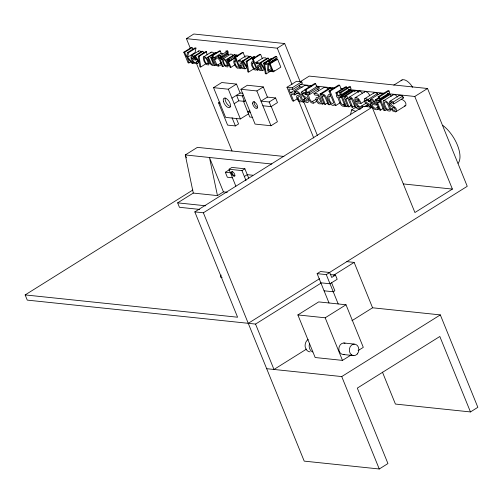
<?xml version="1.0" encoding="UTF-8"?>
<svg xmlns="http://www.w3.org/2000/svg" width="503" height="503" viewBox="0 0 503 503"><rect width="100%" height="100%" fill="white"/><g stroke="black" fill="none" stroke-linecap="round" stroke-linejoin="round"><path stroke-width="0.75" d="M268.564 70.213L268.828 64.604L268.445 63.648L264.886 63.277L265.333 64.378L267.866 64.648L267.609 70.238L268.011 71.225L271.727 71.615L271.274 70.495L268.564 70.213L271.664 68.276M194.227 62.573L192.989 63.353L187.65 57.166L195.089 52.513L195.956 48.062L194.862 47.948L187.424 52.608L186.644 57.197L184.658 52.318L183.765 52.224L188.072 62.837L188.971 62.932L190.832 61.768M187.65 57.166L188.512 52.721L195.956 48.062M221.069 275.028L220.635 277.254L222.137 277.606M303.479 99.613L305.453 98.425L303.479 99.613L304.265 101.549L307.358 102.643A4.426 2.094 58 0 0 308.289 101.902C309.326 97.412 303.46 97.312 302.416 94.074L302.819 93.426C304.529 92.917 305.604 96.004 307.05 93.929M371.346 107.548C371.447 103.486 366.234 103.907 365.398 100.682L365.8 100.034C367.756 99.764 368.957 102.864 370.667 100.141M390.485 103.316L390.888 102.669C392.522 101.946 395.113 106.322 393.095 102.134C390.523 99.443 387.819 102.555 390.089 104.995C391.051 107.485 394.937 106.906 395.27 109.773L395.157 110.195C393.497 111.785 390.039 106.07 392.334 110.792L395.427 111.886A4.426 2.094 58 0 0 396.358 111.144C397.395 106.655 391.529 106.554 390.485 103.316L391.762 102.518M350.472 114.879L351.635 109.874L355.244 107.617L360.23 109.415M370.07 107.56L370.183 107.139C369.189 104.02 362.129 102.901 364.794 98.657L374.358 92.671L375.263 92.558L377.571 93.514L378.074 94.74M198.345 51.746L198.742 50.96L199.565 50.772L201.395 51.809M235.241 64.617L230.896 67.333L228.601 61.68L228.959 61.045L230.078 61.001L235.656 57.505M383.141 108.554L380.589 110.144L377.634 102.876C377.967 101.053 380.042 102.7 380.809 101.21M230.896 67.333L230.047 67.245L226.809 59.279L227.664 59.367L228.142 60.549L228.582 59.719L229.506 59.605L236.951 54.946L237.517 56.342M351.528 105.234L348.981 106.831L345.875 99.185L346.548 98.154L348.076 98.915L351.572 107.101L352.666 107.214L354.584 106.02M352.666 107.214L349.554 99.6L350.245 98.538L351.767 99.305L355.263 107.491L356.357 107.604L358.274 106.41M358.652 91.741L359.261 90.949L360.167 90.986L362.336 93.118M197.83 61.089L196.541 61.863C195.126 63.95 192.806 61.19 192.41 59.612L195.919 59.983L197.157 59.203M365.756 103.398L361.864 105.787C360.047 108.472 357.061 104.92 356.552 102.895L361.06 103.367L364.889 100.971M378.463 106.598L377.187 107.397C375.37 110.075 372.383 106.529 371.874 104.505L376.382 104.976L377.659 104.178M373.855 93.244L374.358 92.671M398.942 95.878L399.854 95.193L401.526 95.52L402.664 96.148L403.412 97.991L393.786 103.97M355.036 91.188L355.608 90.553L356.64 90.666L358.476 92.458M327.855 102.75L325.303 104.347L322.197 96.702L322.681 95.897A3.332 1.578 58 0 1 323.775 95.727L325.278 97.5L328.226 104.649L329.32 104.769L330.597 103.97M235.8 55.387L236.951 54.946M331.414 88.698L332.093 88.082M198.742 50.96L191.297 55.613C189.593 59.555 195.107 66.918 199.043 62.165M365.153 91.552L355.118 97.752C353.615 101.688 356.973 107.963 361.443 108.296M364.361 92.175L364.688 91.766M382.84 93.923L380.475 93.162L370.441 99.361C368.435 103.744 374.326 113.144 379.287 108.485M379.683 93.784L380.01 93.376M359.261 90.949L349.692 96.941L348.906 98.443L347.07 96.651L346.039 96.538L345.284 97.727L344.819 96.589L343.725 96.475L347.881 106.718L348.981 106.831M305 90.056C296.11 93.124 305.095 97.249 307.201 100.531L306.226 101.185L303.542 99.619M190.536 48.791L186.412 38.643L193.831 34.009L284.685 43.541L300.285 81.945M183.765 52.224L191.203 47.565L192.102 47.659L192.951 49.753M184.658 52.318L192.102 47.659M206.368 63.491L200.785 66.981L199.873 66.886L199.433 63.661L194.516 55.89L201.961 51.231L202.879 51.331L204.011 53.142M194.516 55.89L195.434 55.984L202.879 51.331M191.995 58.587L194.674 58.87C194.454 57.858 192.718 55.519 191.769 57.046L191.995 58.587L194.479 57.034M195.434 55.984L199.207 62.026L198.195 56.273L205.633 51.62L206.519 51.715L207.01 54.745M198.195 56.273L199.081 56.367L206.519 51.715M203.627 56.896L211.071 52.243M207.62 57.267L215.064 52.608L215.913 52.696L208.468 57.355L207.62 57.267C209.336 59.511 209.242 65.132 212.92 65.591L213.618 64.673L213.976 65.553L214.825 65.642L216.686 64.478M221.603 64.019C216.975 69.716 214.335 62.598 213.329 58.926L212.756 58.87L212.304 57.757L212.882 57.814L211.952 55.525L219.396 50.872L220.245 50.96L221.175 53.249L222.741 53.412M211.952 55.525L212.8 55.619L220.245 50.96M208.468 57.355L211.197 63.686A1.169 0.553 58 0 0 211.926 64.296L212.53 64.327L213.159 63.535L210.744 57.593L212.606 56.43M210.744 57.593L211.593 57.682L212.832 56.908M212.8 55.619L213.731 57.908L221.175 53.249M213.731 57.908L215.297 58.071L219.641 55.355M222.999 66.503L222.15 66.415L219.365 59.561L218.792 59.499L218.333 56.443A2.458 1.163 58 0 1 218.667 55.537L220.239 55.644L227.683 50.992L228.18 52.218L220.735 56.87L219.295 56.908L219.742 58.537L221.15 58.681L228.588 54.028L229.041 55.141L221.597 59.794L220.22 59.65L222.999 66.503L224.86 65.34M221.113 62.818L217.749 64.881L216.868 64.761L214.184 59.021L215.749 59.184L218.849 57.241M220.773 57.285L222.018 56.512M219.742 58.537L227.18 53.878L228.588 54.028M226.809 59.279L234.253 54.626L235.102 54.714L235.586 55.896M227.664 59.367L235.102 54.714M228.142 60.549L229.381 59.775M241.421 67.528L240.176 68.307L239.327 68.213L238.994 67.402L238.328 68.251L237.479 68.169A2.899 1.371 58 0 1 236.114 67.075C234.932 65.17 232.556 61.957 234.36 59.932A4.099 1.943 58 0 1 236.221 60.574L234.826 57.122L242.264 52.469L243.119 52.557L245.087 57.411M234.826 57.122L235.674 57.21L243.119 52.557M228.601 61.68L235.423 57.411M246.942 67.653L245.08 68.823L244.232 68.729L243.892 67.88L243.232 68.741C241.069 68.861 239.698 66.082 239.843 64.214L240.453 63.642L242.106 63.491C241.868 60.58 238.365 63.095 238.303 60.649L245.747 55.99L248.073 56.009L249.299 56.946M254.304 68.521L248.721 72.017L247.816 71.916L247.369 68.691L242.452 60.92L249.897 56.267L250.815 56.361L251.946 58.172M242.452 60.92L243.377 61.02L250.815 56.361M243.377 61.02L247.149 67.056L246.13 61.309L253.575 56.65L254.461 56.745L254.707 58.26M246.13 61.309L247.017 61.397L254.461 56.745M258.926 69.37L257.687 70.143L256.838 70.055L256.505 69.244L255.832 70.087L254.99 70.005A2.899 1.371 58 0 1 253.625 68.911C252.443 67.012 250.066 63.793 251.865 61.768A4.099 1.943 58 0 1 253.732 62.41L252.33 58.958L259.774 54.305L260.623 54.393L262.315 58.555M252.33 58.958L253.185 59.052L260.623 54.393M248.576 113.823L240.384 118.947L225.621 117.394L213.542 87.66L221.741 82.53L236.504 84.083L240.132 93.017L242.974 93.319M186.412 38.643L277.272 48.181L284.685 43.541M265.068 69.106L262.591 70.659L261.742 70.571L261.397 69.722L260.743 70.577C258.58 70.697 257.209 67.918 257.354 66.05L257.964 65.478L259.617 65.327C259.378 62.416 255.876 64.931 255.813 62.485L263.258 57.832L265.584 57.851L266.804 58.782M256.367 63.85L257.605 63.07M270.576 71.137L266.232 73.853L265.32 73.759L264.88 70.527L259.963 62.756L267.407 58.103L268.325 58.197L269.457 60.014M259.963 62.756L260.881 62.856L268.325 58.197M260.881 62.856L264.66 68.898L263.641 63.145L271.079 58.486L271.972 58.581M263.641 63.145L264.528 63.24L275.587 56.355L276.556 56.455L277.122 57.845L269.677 62.504L268.709 62.397L268.143 61.008L269.111 61.115L276.556 56.455M264.886 63.277L272.324 58.618M268.445 63.648L275.883 58.996L276.273 59.945M213.542 87.66L228.312 89.207L236.504 84.083M269.306 63.736L276.751 59.084L277.599 59.172L280.837 67.138L273.393 71.791L272.544 71.703L269.306 63.736L270.161 63.831L273.393 71.791M268.828 64.604L277.599 59.172M236.328 118.457L238.56 123.958L235.398 125.932L227.601 125.115L218.56 102.857L219.824 102.065M271.337 106.737L277.423 121.726L270.991 125.75L255.065 124.078L240.937 89.276L247.369 85.252L263.295 86.925L267.426 97.104L275.6 97.959L277.486 102.599L271.054 106.623L262.874 105.768M271.274 70.495L272.513 69.722M272.544 71.703L274.405 70.539M231.94 98.148L240.132 93.017M245.671 100.644L244.477 101.392L238.793 100.795L236.542 95.262L242.232 95.859L243.427 95.111M234.184 103.681L238.793 100.795M240.937 89.276L256.863 90.949L263.295 86.925M267.426 97.104L260.994 101.128L269.168 101.983L275.6 97.959M297.512 98.632L293.683 101.028L292.532 100.902L286.987 87.258L296.556 81.272L301.743 81.813L302.397 83.429L292.828 89.415L288.797 88.993L290.357 92.841L294.224 93.244L295.5 92.445M249.922 110.616L247.746 111.974L250.695 112.282M300.348 81.668L309.263 76.091L427.537 88.503L467.249 186.311L328.855 272.89M286.987 87.258L292.174 87.799L301.743 81.813M290.357 92.841L299.926 86.856L302.246 87.094M304.655 101.248L303.378 102.046L302.29 101.927L301.85 100.839L301.001 101.946C298.222 102.096 296.456 98.519 296.644 96.117L297.43 95.388L299.555 95.193C299.254 91.452 294.752 94.677 294.664 91.54L304.981 85.34L307.226 85.573L309.27 87.403M293.683 101.028L291.011 94.451L294.877 94.86L298.065 92.866M316.569 101.009C310.904 107.573 307.999 97.865 306.729 93.96L305.994 93.885L305.409 92.451L306.151 92.533L304.956 89.591L314.526 83.605L315.62 83.718L316.815 86.661L318.827 86.874L319.405 88.302L309.842 94.287L307.823 94.08C309.496 96.205 309.112 100.543 311.942 101.688L315.941 99.462M310.106 86.862L311.382 86.063M304.956 89.591L306.05 89.704L315.62 83.718M302.416 94.074L303.693 93.275M301.813 92.049L302.712 91.936L305.025 92.885L306.302 92.087M306.05 89.704L307.245 92.646L316.815 86.661M305.711 94.721L306.987 93.929M307.245 92.646L309.257 92.86L318.827 86.874M323.951 103.272L322.675 104.071L321.58 103.951L321.14 102.864L320.292 103.97C317.519 104.121 315.752 100.543 315.934 98.142L316.72 97.412L318.845 97.217C318.544 93.476 314.042 96.702 313.96 93.564L324.272 87.365L326.516 87.597L328.56 89.427M325.303 104.347L324.209 104.228L320.053 93.992L329.622 88.006L330.716 88.119L331.175 89.257M320.053 93.992L321.147 94.105L330.716 88.119M340.33 102.662L335.866 105.454L334.772 105.341L334.344 104.291L333.483 105.385L332.395 105.278A3.722 1.76 58 0 1 330.641 103.87C329.119 101.424 326.07 97.286 328.384 94.683A5.269 2.496 58 0 1 330.779 95.513L328.975 91.074L338.544 85.089L339.638 85.202L341.38 89.484M328.975 91.074L330.069 91.188L339.638 85.202M322.197 96.702L324.114 95.501M345.586 105.454C340.732 109.239 338.871 99.625 337.664 97.211L336.928 97.129L336.344 95.702L337.085 95.777L335.891 92.835L345.46 86.849L346.554 86.962L347.032 88.144M335.891 92.835L336.985 92.954L346.554 86.962M339.525 92.684L349.095 86.698L350.34 86.83L351.069 88.616L341.499 94.602L340.254 94.47L339.525 92.684L340.776 92.816L350.34 86.83M336.985 92.954L338.179 95.897L340.732 94.3M338.179 95.897L340.191 96.104L349.761 90.119L348.422 89.98M347.554 105.749L346.278 106.548L345.184 106.429L341.028 96.192L350.591 90.207L351.691 90.32L352.245 91.684M341.028 96.192L342.122 96.306L351.691 90.32M320.832 283.239L255.549 324.077L27.263 300.115L25.15 294.921L192.819 190.027M344.957 103.907L342.876 104.932C340.047 103.788 340.43 99.456 338.758 97.324L340.776 97.538L342.046 96.739M343.725 96.475L353.295 90.49L354.389 90.603L354.854 91.741M344.819 96.589L354.389 90.603M235.863 186.185L228.991 169.253L231.908 167.424L244.886 168.788L248.645 178.043M232.449 177.766L227.343 177.232L225.325 172.265L228.243 170.442L229.701 170.592M199.716 209.418L179.452 207.293L177.647 202.854L193.284 193.07L217.459 195.61L223.426 191.876L227.325 192.284M345.875 99.185L347.787 97.991M349.554 99.6L351.465 98.399M228.991 169.253L241.968 170.611L244.886 168.788M356.017 101.575L359.456 101.939L358.249 99.846L356.696 98.928L355.728 99.594L356.017 101.575L358.57 99.978M365.398 100.682L366.674 99.883M244.357 176.49L247.275 174.66L252.852 175.245M364.794 98.657L365.694 98.544L368.007 99.5L377.571 93.514M393.805 85.133L402.193 79.883M368.693 101.336L370.61 100.135M378.155 96.739L387.725 90.754L388.97 90.886L389.699 92.671L380.13 98.657L378.885 98.525L378.155 96.739L379.407 96.872L388.97 90.886M25.15 294.921L237.592 317.217L194.818 211.889L363.594 106.303L372.151 107.202L414.918 212.53L452.392 189.084L414.793 96.475L387.555 93.621M363.965 106.875L367.794 104.479M380.589 110.144L379.495 110.031L375.339 99.795L379.161 97.4M375.339 99.795L376.433 99.908L378.979 98.311M368.435 105.033L366.461 106.227L367.001 106.649M371.34 103.184L374.779 103.543L373.572 101.455L372.019 100.537L371.051 101.204L371.34 103.184L373.892 101.587M376.433 99.908L377.049 101.43L377.615 100.361L378.803 100.21L388.373 94.224L387.517 94.162M386.82 109.403L384.908 110.603L383.814 110.484L379.658 100.248L389.221 94.262L390.315 94.375L391.152 96.425M379.658 100.248L380.752 100.361L390.315 94.375M377.634 102.876L380.186 101.285M194.818 211.889L203.375 212.788L372.151 107.202M383.651 100.738L393.22 94.746M377.187 107.397L378.526 106.605M389.882 101.292L399.451 95.306M393.095 102.134L402.664 96.148M391.548 108.862L394.163 107.271M414.793 96.475L427.537 88.503M395.855 111.76L405.418 105.775M329.025 302.982L317.116 273.651L320.505 271.532L329.679 272.494L331.703 277.474L335.488 275.103L337.186 279.278L330.006 283.767L320.832 282.805M248.256 323.316L319.531 278.719M317.116 273.651L326.29 274.613L329.679 272.494M333.489 275.323L354.143 262.403L372.572 307.786L440.32 314.897L477.85 407.317L470.462 411.938L395.415 404.06L382.45 372.138M351.591 354.69L342.474 360.387L315.167 357.52L297.87 314.928L318.695 301.901L346.007 304.768L363.304 347.359L358.098 350.616M297.87 314.928L325.183 317.795L346.007 304.768M306.623 349.038L273.978 369.46L255.549 324.077M351.918 320.7L372.572 307.786M266.684 368.693L341.732 376.571L440.32 314.897M203.375 212.788L304.208 461.119L379.262 468.991L387.945 463.559L357.306 388.109L439.823 336.488L470.462 411.938M191.297 55.613C193.8 54.84 195.183 58.122 195.919 59.983M355.118 97.752C358.337 96.758 360.117 100.984 361.06 103.367M370.441 99.361C373.66 98.362 375.439 102.587 376.382 104.976M238.303 60.649C242.962 59.31 243.622 66.245 245.08 68.823M255.813 62.485C260.466 61.146 261.132 68.087 262.591 70.659M294.664 91.54C300.656 89.817 301.504 98.739 303.378 102.046M313.96 93.564C319.946 91.842 320.801 100.763 322.675 104.071M349.692 96.941C354.338 97.5 354.099 104.831 356.357 107.604M404.412 105.894L404.997 105.9A4.426 2.094 58 0 0 405.927 105.158C406.393 102.254 403.796 99.996 401.237 99.248M228.136 52.211L227.758 52.054M187.424 52.608L188.512 52.721M196.541 61.863L197.189 63.328M192.989 63.353L191.825 63.227L187.355 58.034L188.971 62.932M300.41 84.473L312.08 85.699M315.972 86.107L334.646 88.063M340.871 88.717L342.43 88.88M348.654 89.534L384.443 93.294M403.412 97.991L402.721 97.469M361.864 105.787L362.688 107.673M312.684 101.449L313.382 103.008M218.56 102.857L220.119 103.021M252.751 117.337L249.796 117.029L243.263 100.732M283.918 156.452L197.396 147.366L185.286 154.943L193.284 193.07M271.815 164.028L185.286 154.943L186.45 157.81M403.375 183.941L452.392 189.084M225.325 172.265L230.431 172.799M177.647 202.854L205.714 205.796M346.844 261.635L354.143 262.403M330.138 274.544L335.488 275.103M324.077 290.809L333.256 291.771L334.86 290.765L331.609 282.768M343.857 342.996L354.338 344.096M343.373 354.527L353.848 355.621M365.756 91.527L368.102 92.86L369.743 95.306M332.571 88.044L333.527 88.383M227.683 50.992L226.105 50.885A2.458 1.163 58 0 0 225.803 51.388M351.635 109.874L355.91 111.421M397.609 96.972L395.591 94.998L393.673 94.539A4.628 2.188 58 0 0 392.906 95.142M379.407 96.872L380.13 98.657M380.752 100.361L384.908 110.603M378.803 100.21L379.532 102.008M377.25 107.403L378.011 109.283M368.007 99.5L368.749 101.342M340.776 92.816L341.499 94.602M342.122 96.306L346.278 106.548M340.191 96.104L340.776 97.538M343.681 104.706L344.316 106.252M330.069 91.188L335.866 105.454M329.32 104.769C327.107 101.876 327.233 94.677 322.524 94.067L321.606 95.243L321.147 94.105M317.676 88.786L318.525 90.873M309.257 92.86L309.842 94.287M305.025 92.885L305.774 94.727M299.147 84.932L299.926 86.856M303.573 101.43L317.38 135.433M277.272 48.181L291.985 84.416M298.166 99.632L313.759 138.036M292.174 87.799L292.828 89.415M294.224 93.244L294.877 94.86M269.111 61.115L269.677 62.504M253.185 59.052L257.687 70.143M269.168 101.983L271.054 106.623M256.863 90.949L270.991 125.75M326.29 274.613L338.198 303.944M235.674 57.21L240.176 68.307M227.18 53.878L226.784 52.771M229.506 59.605L230.078 61.001M242.232 95.859L244.477 101.392M220.239 55.644L220.735 56.87M221.15 58.681L221.597 59.794M325.183 317.795L342.474 360.387M228.312 89.207L240.384 118.947M215.297 58.071L215.749 59.184M218.013 64.755L218.503 65.962M341.732 376.571L379.262 468.991M211.593 57.682L214.825 65.642M232.046 117.689L235.398 125.932M241.968 170.611L245.998 180.539M196.422 63.284L232.021 150.963M223.426 191.876L209.462 157.483L217.459 195.61M264.528 63.24L266.232 73.853M247.017 61.397L248.721 72.017M199.081 56.367L200.785 66.981M230.732 106.579A5.527 2.616 58 0 1 226.652 103.272A5.527 2.616 58 0 1 225.162 98.028M257.599 107.548A3.817 1.805 58 0 1 254.814 104.876A3.817 1.805 58 0 1 254.16 101.424M235.033 175.824A2.622 1.245 58 0 1 232.568 174A2.622 1.245 58 0 1 232.455 171.272M442.715 125.329A24.854 11.764 58 0 1 458.139 163.312M401.048 80.738A11.519 5.451 58 0 1 412.636 87.258M344.618 354.345A5.772 4.772 -84 0 1 338.84 348.698A5.772 4.772 -84 0 1 345.083 343.209M312.791 352.006A6.596 5.445 -84 0 1 309.452 343.782M310.137 351.867A6.596 5.445 -84 0 1 305.183 346.762A6.596 5.445 -84 0 1 308.188 339.475M210.688 52.997A3.596 1.704 58 0 1 211.423 52.079L212.392 52.18A3.559 1.685 58 0 1 213.964 53.337M229.846 55.009A3.596 1.704 58 0 1 230.581 54.091L231.55 54.192A3.559 1.685 58 0 1 233.122 55.349M240.799 65.176L241.629 67.157L243.1 67.383L243.439 66.773L242.54 64.56L240.799 65.176M258.309 67.012L259.133 68.993L260.611 69.219L260.95 68.609L260.051 66.396L258.309 67.012M297.877 97.356L298.939 99.902L300.04 100.449L300.832 100.191L301.266 99.405L300.115 96.57L298.336 96.783L297.877 97.356M317.167 99.38L318.229 101.927L319.33 102.474L320.128 102.216L320.562 101.436L319.405 98.594L317.626 98.808L317.167 99.38M209.066 63.623L208.657 64.95C205.186 65.403 203.407 60.511 203.243 57.65A3.596 1.704 58 0 1 203.979 56.738C207.173 56.996 208.512 60.932 209.066 63.623M228.224 65.635L227.815 66.956C224.344 67.408 222.559 62.523 222.401 59.662A3.596 1.704 58 0 1 223.137 58.75C226.331 59.008 227.67 62.938 228.224 65.635M390.649 109.384L390.121 111.081C385.656 111.666 383.368 105.379 383.16 101.7A4.628 2.188 58 0 1 384.103 100.525C388.215 100.864 389.932 105.919 390.649 109.384M208.091 63.315C206.261 65.39 204.136 60.102 204.187 58.518A2.056 0.975 58 0 1 204.614 57.889L205.237 57.952A2.043 0.968 58 0 1 206.23 58.732L207.519 61.07L208.091 63.315M227.243 65.327C225.419 67.402 223.294 62.114 223.345 60.53A2.056 0.975 58 0 1 223.766 59.901L224.395 59.964A2.043 0.968 58 0 1 225.388 60.744L226.677 63.082L227.243 65.327M389.385 108.988L389.127 109.66C385.977 109.994 384.814 105.234 384.367 102.819A2.647 1.251 58 0 1 384.914 102.008L385.719 102.09A2.628 1.245 58 0 1 386.996 103.096L388.656 106.095L389.385 108.988M234.738 61.492L235.209 64L236.366 66.182A1.66 0.786 58 0 0 237.271 66.943L237.9 67L238.541 66.277L236.674 61.687L235.385 61.14L234.738 61.492M252.248 63.328L252.72 65.843L253.877 68.018A1.66 0.786 58 0 0 254.782 68.785L255.405 68.836L256.046 68.112L254.185 63.523L252.896 62.982L252.248 63.328M328.874 96.689C328.497 98.946 331.156 105.869 333.753 102.845L331.358 96.941L329.704 96.243L328.874 96.689M223.389 101.298A5.527 2.616 58 0 0 229.607 107.661A5.527 2.616 58 0 0 227.683 99.657A5.527 2.616 58 0 0 223.389 101.298M252.607 103.631A3.817 1.805 58 0 0 256.725 108.516A3.817 1.805 58 0 0 255.989 103.291A3.817 1.805 58 0 0 252.607 103.631M231.443 173.202A2.622 1.245 58 0 0 234.392 176.226A2.622 1.245 58 0 0 233.48 172.422A2.622 1.245 58 0 0 231.443 173.202M357.3 353.98A5.772 4.772 -84 0 0 355.564 344.31A5.772 4.772 -84 0 0 349.415 351.289A5.772 4.772 -84 0 0 357.3 353.98"/></g></svg>
